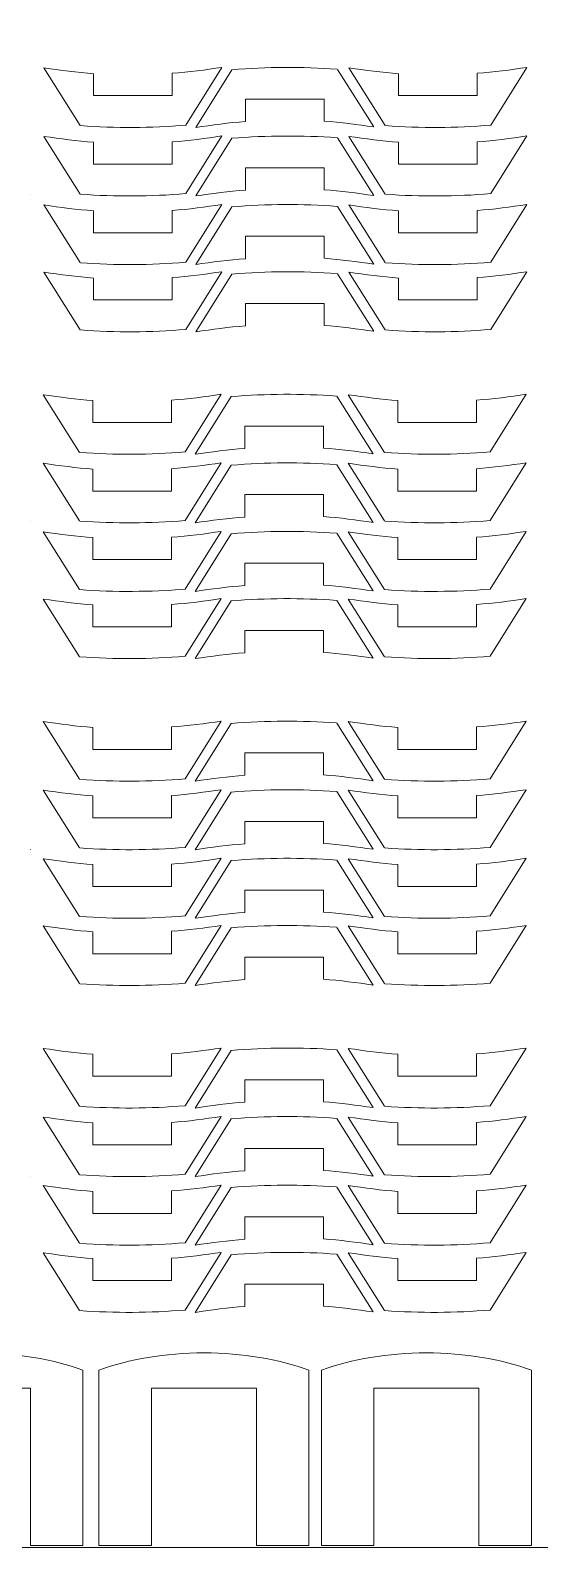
# Model space of a CAD drawing. Header units: centimetres. Extents: x -226 to -75, y 0 to 222.
# Drawn here: x -216.22 to -211.37, y 0.32 to 14.77 of the extents above; entities that cross this region are included whole.
import ezdxf

# ---------------------------------------------------------------- set-up
doc = ezdxf.new("R2010")
doc.units = ezdxf.units.CM
doc.header["$MEASUREMENT"] = 0
doc.layers.add('layer 1', color=7, linetype='Continuous')

msp = doc.modelspace()

# ---------------------------------------------------------------- linework, layer by layer
at = {"layer": 'layer 1', "color": 250, "lineweight": 20}
msp.add_lwpolyline([(-225.83724, 0.31703), (-195.83724, 0.31703), (-195.83724, 30.31703), (-225.83724, 30.31703), (-225.83724, 0.31703)], close=True, dxfattribs=at)
at = {"layer": 'layer 1', "color": 1, "lineweight": 9}
for points, knots in [([(-215.62171, 14.35476), (-215.7787, 14.36513), (-215.93872, 14.38792), (-216.09426, 14.41018), (-216.09426, 14.41018), (-216.09426, 14.41018), (-215.74938, 13.86104), (-215.74938, 13.86104)], [0, 0, 0, 0, 0.33333333, 0.33333333, 0.33333333, 0.33333333, 1, 1, 1, 1]), ([(-214.87175, 14.35875), (-214.71476, 14.36912), (-214.55474, 14.39191), (-214.3992, 14.41417), (-214.3992, 14.41417), (-214.3992, 14.41417), (-214.74408, 13.86504), (-214.74408, 13.86504)], [0, 0, 0, 0, 0.33333333, 0.33333333, 0.33333333, 0.33333333, 1, 1, 1, 1]), ([(-214.1757, 13.89835), (-214.33265, 13.88798), (-214.49271, 13.86519), (-214.64825, 13.84293), (-214.64825, 13.84293), (-214.64825, 13.84293), (-214.30337, 14.39206), (-214.30337, 14.39206)], [0, 0, 0, 0, 0.33333333, 0.33333333, 0.33333333, 0.33333333, 1, 1, 1, 1]), ([(-213.42571, 13.90235), (-213.26876, 13.89197), (-213.1087, 13.86919), (-212.95316, 13.84693), (-212.95316, 13.84693), (-212.95316, 13.84693), (-213.29804, 14.39606), (-213.29804, 14.39606)], [0, 0, 0, 0, 0.33333333, 0.33333333, 0.33333333, 0.33333333, 1, 1, 1, 1]), ([(-212.71684, 14.35476), (-212.87383, 14.36513), (-213.03385, 14.38792), (-213.18939, 14.41018), (-213.18939, 14.41018), (-213.18939, 14.41018), (-212.84451, 13.86104), (-212.84451, 13.86104)], [0, 0, 0, 0, 0.33333333, 0.33333333, 0.33333333, 0.33333333, 1, 1, 1, 1]), ([(-211.96688, 14.35875), (-211.80989, 14.36912), (-211.64987, 14.39191), (-211.49433, 14.41417), (-211.49433, 14.41417), (-211.49433, 14.41417), (-211.83921, 13.86504), (-211.83921, 13.86504)], [0, 0, 0, 0, 0.33333333, 0.33333333, 0.33333333, 0.33333333, 1, 1, 1, 1]), ([(-215.62171, 13.70177), (-215.7787, 13.71218), (-215.93872, 13.73497), (-216.09426, 13.75723), (-216.09426, 13.75723), (-216.09426, 13.75723), (-215.74938, 13.20809), (-215.74938, 13.20809)], [0, 0, 0, 0, 0.33333333, 0.33333333, 0.33333333, 0.33333333, 1, 1, 1, 1]), ([(-214.87175, 13.70577), (-214.71476, 13.71618), (-214.55474, 13.73896), (-214.3992, 13.76122), (-214.3992, 13.76122), (-214.3992, 13.76122), (-214.74408, 13.21209), (-214.74408, 13.21209)], [0, 0, 0, 0, 0.33333333, 0.33333333, 0.33333333, 0.33333333, 1, 1, 1, 1]), ([(-214.1757, 13.24537), (-214.33265, 13.23503), (-214.49271, 13.21224), (-214.64825, 13.18998), (-214.64825, 13.18998), (-214.64825, 13.18998), (-214.30337, 13.73911), (-214.30337, 13.73911)], [0, 0, 0, 0, 0.33333333, 0.33333333, 0.33333333, 0.33333333, 1, 1, 1, 1]), ([(-213.42571, 13.24936), (-213.26876, 13.23903), (-213.1087, 13.21624), (-212.95316, 13.19398), (-212.95316, 13.19398), (-212.95316, 13.19398), (-213.29804, 13.74311), (-213.29804, 13.74311)], [0, 0, 0, 0, 0.33333333, 0.33333333, 0.33333333, 0.33333333, 1, 1, 1, 1]), ([(-212.71684, 13.70177), (-212.87383, 13.71218), (-213.03385, 13.73497), (-213.18939, 13.75723), (-213.18939, 13.75723), (-213.18939, 13.75723), (-212.84451, 13.20809), (-212.84451, 13.20809)], [0, 0, 0, 0, 0.33333333, 0.33333333, 0.33333333, 0.33333333, 1, 1, 1, 1]), ([(-211.96688, 13.70577), (-211.80989, 13.71618), (-211.64987, 13.73896), (-211.49433, 13.76122), (-211.49433, 13.76122), (-211.49433, 13.76122), (-211.83921, 13.21209), (-211.83921, 13.21209)], [0, 0, 0, 0, 0.33333333, 0.33333333, 0.33333333, 0.33333333, 1, 1, 1, 1]), ([(-216.2212, 13.20668), (-216.2212, 13.20668), (-216.2212, 13.20738), (-216.2212, 13.20738), (-216.2212, 13.20738), (-216.2212, 13.20738), (-216.2212, 13.20806), (-216.2212, 13.20806), (-216.2212, 13.20806), (-216.2212, 13.20806), (-216.2212, 13.20668), (-216.2212, 13.20668)], [0, 0, 0, 0, 0.25, 0.25, 0.25, 0.25, 0.5, 0.5, 0.5, 0.5, 1, 1, 1, 1]), ([(-215.62171, 13.04883), (-215.7787, 13.0592), (-215.93872, 13.08199), (-216.09426, 13.10425), (-216.09426, 13.10425), (-216.09426, 13.10425), (-215.74938, 12.55511), (-215.74938, 12.55511)], [0, 0, 0, 0, 0.33333333, 0.33333333, 0.33333333, 0.33333333, 1, 1, 1, 1]), ([(-214.87175, 13.05282), (-214.71476, 13.06319), (-214.55474, 13.08598), (-214.3992, 13.10824), (-214.3992, 13.10824), (-214.3992, 13.10824), (-214.74408, 12.55911), (-214.74408, 12.55911)], [0, 0, 0, 0, 0.33333333, 0.33333333, 0.33333333, 0.33333333, 1, 1, 1, 1]), ([(-214.1757, 12.59242), (-214.33265, 12.58205), (-214.49271, 12.55926), (-214.64825, 12.537), (-214.64825, 12.537), (-214.64825, 12.537), (-214.30337, 13.08613), (-214.30337, 13.08613)], [0, 0, 0, 0, 0.33333333, 0.33333333, 0.33333333, 0.33333333, 1, 1, 1, 1]), ([(-213.42571, 12.59641), (-213.26876, 12.58604), (-213.1087, 12.56325), (-212.95316, 12.54099), (-212.95316, 12.54099), (-212.95316, 12.54099), (-213.29804, 13.09013), (-213.29804, 13.09013)], [0, 0, 0, 0, 0.33333333, 0.33333333, 0.33333333, 0.33333333, 1, 1, 1, 1]), ([(-212.71684, 13.04883), (-212.87383, 13.0592), (-213.03385, 13.08199), (-213.18939, 13.10425), (-213.18939, 13.10425), (-213.18939, 13.10425), (-212.84451, 12.55511), (-212.84451, 12.55511)], [0, 0, 0, 0, 0.33333333, 0.33333333, 0.33333333, 0.33333333, 1, 1, 1, 1]), ([(-211.96688, 13.05282), (-211.80989, 13.06319), (-211.64987, 13.08598), (-211.49433, 13.10824), (-211.49433, 13.10824), (-211.49433, 13.10824), (-211.83921, 12.55911), (-211.83921, 12.55911)], [0, 0, 0, 0, 0.33333333, 0.33333333, 0.33333333, 0.33333333, 1, 1, 1, 1]), ([(-215.62171, 12.40876), (-215.7787, 12.41913), (-215.93872, 12.44192), (-216.09426, 12.46418), (-216.09426, 12.46418), (-216.09426, 12.46418), (-215.74938, 11.91505), (-215.74938, 11.91505)], [0, 0, 0, 0, 0.33333333, 0.33333333, 0.33333333, 0.33333333, 1, 1, 1, 1]), ([(-214.87175, 12.41276), (-214.71476, 12.42313), (-214.55474, 12.44592), (-214.3992, 12.46818), (-214.3992, 12.46818), (-214.3992, 12.46818), (-214.74408, 11.91904), (-214.74408, 11.91904)], [0, 0, 0, 0, 0.33333333, 0.33333333, 0.33333333, 0.33333333, 1, 1, 1, 1]), ([(-214.1757, 11.95235), (-214.33265, 11.94198), (-214.49271, 11.91919), (-214.64825, 11.89693), (-214.64825, 11.89693), (-214.64825, 11.89693), (-214.30337, 12.44607), (-214.30337, 12.44607)], [0, 0, 0, 0, 0.33333333, 0.33333333, 0.33333333, 0.33333333, 1, 1, 1, 1]), ([(-213.42571, 11.95635), (-213.26876, 11.94598), (-213.1087, 11.92319), (-212.95316, 11.90093), (-212.95316, 11.90093), (-212.95316, 11.90093), (-213.29804, 12.45006), (-213.29804, 12.45006)], [0, 0, 0, 0, 0.33333333, 0.33333333, 0.33333333, 0.33333333, 1, 1, 1, 1]), ([(-212.71684, 12.40876), (-212.87383, 12.41913), (-213.03385, 12.44192), (-213.18939, 12.46418), (-213.18939, 12.46418), (-213.18939, 12.46418), (-212.84451, 11.91505), (-212.84451, 11.91505)], [0, 0, 0, 0, 0.33333333, 0.33333333, 0.33333333, 0.33333333, 1, 1, 1, 1]), ([(-211.96688, 12.41276), (-211.80989, 12.42313), (-211.64987, 12.44592), (-211.49433, 12.46818), (-211.49433, 12.46818), (-211.49433, 12.46818), (-211.83921, 11.91904), (-211.83921, 11.91904)], [0, 0, 0, 0, 0.33333333, 0.33333333, 0.33333333, 0.33333333, 1, 1, 1, 1]), ([(-215.62805, 11.2418), (-215.78504, 11.25217), (-215.94506, 11.27496), (-216.1006, 11.29722), (-216.1006, 11.29722), (-216.1006, 11.29722), (-215.75572, 10.74809), (-215.75572, 10.74809)], [0, 0, 0, 0, 0.33333333, 0.33333333, 0.33333333, 0.33333333, 1, 1, 1, 1]), ([(-214.87809, 11.2458), (-214.7211, 11.25617), (-214.56108, 11.27896), (-214.40554, 11.30122), (-214.40554, 11.30122), (-214.40554, 11.30122), (-214.75042, 10.75209), (-214.75042, 10.75209)], [0, 0, 0, 0, 0.33333333, 0.33333333, 0.33333333, 0.33333333, 1, 1, 1, 1]), ([(-214.18204, 10.7854), (-214.33899, 10.77502), (-214.49905, 10.75224), (-214.65459, 10.72997), (-214.65459, 10.72997), (-214.65459, 10.72997), (-214.30971, 11.27911), (-214.30971, 11.27911)], [0, 0, 0, 0, 0.33333333, 0.33333333, 0.33333333, 0.33333333, 1, 1, 1, 1]), ([(-213.43205, 10.78939), (-213.2751, 10.77902), (-213.11504, 10.75623), (-212.9595, 10.73397), (-212.9595, 10.73397), (-212.9595, 10.73397), (-213.30438, 11.28311), (-213.30438, 11.28311)], [0, 0, 0, 0, 0.33333333, 0.33333333, 0.33333333, 0.33333333, 1, 1, 1, 1]), ([(-212.72318, 11.2418), (-212.88017, 11.25217), (-213.04019, 11.27496), (-213.19573, 11.29722), (-213.19573, 11.29722), (-213.19573, 11.29722), (-212.85085, 10.74809), (-212.85085, 10.74809)], [0, 0, 0, 0, 0.33333333, 0.33333333, 0.33333333, 0.33333333, 1, 1, 1, 1]), ([(-211.97322, 11.2458), (-211.81623, 11.25617), (-211.65621, 11.27896), (-211.50067, 11.30122), (-211.50067, 11.30122), (-211.50067, 11.30122), (-211.84555, 10.75209), (-211.84555, 10.75209)], [0, 0, 0, 0, 0.33333333, 0.33333333, 0.33333333, 0.33333333, 1, 1, 1, 1]), ([(-215.62805, 10.58882), (-215.78504, 10.59922), (-215.94506, 10.62201), (-216.1006, 10.64427), (-216.1006, 10.64427), (-216.1006, 10.64427), (-215.75572, 10.09514), (-215.75572, 10.09514)], [0, 0, 0, 0, 0.33333333, 0.33333333, 0.33333333, 0.33333333, 1, 1, 1, 1]), ([(-214.87809, 10.59281), (-214.7211, 10.60322), (-214.56108, 10.62601), (-214.40554, 10.64827), (-214.40554, 10.64827), (-214.40554, 10.64827), (-214.75042, 10.09914), (-214.75042, 10.09914)], [0, 0, 0, 0, 0.33333333, 0.33333333, 0.33333333, 0.33333333, 1, 1, 1, 1]), ([(-214.18204, 10.13241), (-214.33899, 10.12208), (-214.49905, 10.09929), (-214.65459, 10.07703), (-214.65459, 10.07703), (-214.65459, 10.07703), (-214.30971, 10.62616), (-214.30971, 10.62616)], [0, 0, 0, 0, 0.33333333, 0.33333333, 0.33333333, 0.33333333, 1, 1, 1, 1]), ([(-213.43205, 10.13641), (-213.2751, 10.12607), (-213.11504, 10.10328), (-212.9595, 10.08102), (-212.9595, 10.08102), (-212.9595, 10.08102), (-213.30438, 10.63016), (-213.30438, 10.63016)], [0, 0, 0, 0, 0.33333333, 0.33333333, 0.33333333, 0.33333333, 1, 1, 1, 1]), ([(-212.72318, 10.58882), (-212.88017, 10.59922), (-213.04019, 10.62201), (-213.19573, 10.64427), (-213.19573, 10.64427), (-213.19573, 10.64427), (-212.85085, 10.09514), (-212.85085, 10.09514)], [0, 0, 0, 0, 0.33333333, 0.33333333, 0.33333333, 0.33333333, 1, 1, 1, 1]), ([(-211.97322, 10.59281), (-211.81623, 10.60322), (-211.65621, 10.62601), (-211.50067, 10.64827), (-211.50067, 10.64827), (-211.50067, 10.64827), (-211.84555, 10.09914), (-211.84555, 10.09914)], [0, 0, 0, 0, 0.33333333, 0.33333333, 0.33333333, 0.33333333, 1, 1, 1, 1]), ([(-216.2212, 10.08673), (-216.2212, 10.08673), (-216.2212, 10.08744), (-216.2212, 10.08744), (-216.2212, 10.08744), (-216.2212, 10.08744), (-216.2212, 10.08811), (-216.2212, 10.08811), (-216.2212, 10.08811), (-216.2212, 10.08811), (-216.2212, 10.08673), (-216.2212, 10.08673)], [0, 0, 0, 0, 0.25, 0.25, 0.25, 0.25, 0.5, 0.5, 0.5, 0.5, 1, 1, 1, 1]), ([(-215.62805, 9.93587), (-215.78504, 9.94624), (-215.94506, 9.96903), (-216.1006, 9.99129), (-216.1006, 9.99129), (-216.1006, 9.99129), (-215.75572, 9.44216), (-215.75572, 9.44216)], [0, 0, 0, 0, 0.33333333, 0.33333333, 0.33333333, 0.33333333, 1, 1, 1, 1]), ([(-214.87809, 9.93987), (-214.7211, 9.95024), (-214.56108, 9.97303), (-214.40554, 9.99529), (-214.40554, 9.99529), (-214.40554, 9.99529), (-214.75042, 9.44615), (-214.75042, 9.44615)], [0, 0, 0, 0, 0.33333333, 0.33333333, 0.33333333, 0.33333333, 1, 1, 1, 1]), ([(-214.18204, 9.47946), (-214.33899, 9.46909), (-214.49905, 9.4463), (-214.65459, 9.42404), (-214.65459, 9.42404), (-214.65459, 9.42404), (-214.30971, 9.97317), (-214.30971, 9.97317)], [0, 0, 0, 0, 0.33333333, 0.33333333, 0.33333333, 0.33333333, 1, 1, 1, 1]), ([(-213.43205, 9.48346), (-213.2751, 9.47309), (-213.11504, 9.4503), (-212.9595, 9.42804), (-212.9595, 9.42804), (-212.9595, 9.42804), (-213.30438, 9.97717), (-213.30438, 9.97717)], [0, 0, 0, 0, 0.33333333, 0.33333333, 0.33333333, 0.33333333, 1, 1, 1, 1]), ([(-212.72318, 9.93587), (-212.88017, 9.94624), (-213.04019, 9.96903), (-213.19573, 9.99129), (-213.19573, 9.99129), (-213.19573, 9.99129), (-212.85085, 9.44216), (-212.85085, 9.44216)], [0, 0, 0, 0, 0.33333333, 0.33333333, 0.33333333, 0.33333333, 1, 1, 1, 1]), ([(-211.97322, 9.93987), (-211.81623, 9.95024), (-211.65621, 9.97303), (-211.50067, 9.99529), (-211.50067, 9.99529), (-211.50067, 9.99529), (-211.84555, 9.44615), (-211.84555, 9.44615)], [0, 0, 0, 0, 0.33333333, 0.33333333, 0.33333333, 0.33333333, 1, 1, 1, 1]), ([(-215.62805, 9.29581), (-215.78504, 9.30618), (-215.94506, 9.32897), (-216.1006, 9.35123), (-216.1006, 9.35123), (-216.1006, 9.35123), (-215.75572, 8.80209), (-215.75572, 8.80209)], [0, 0, 0, 0, 0.33333333, 0.33333333, 0.33333333, 0.33333333, 1, 1, 1, 1]), ([(-214.87809, 9.2998), (-214.7211, 9.31017), (-214.56108, 9.33296), (-214.40554, 9.35522), (-214.40554, 9.35522), (-214.40554, 9.35522), (-214.75042, 8.80609), (-214.75042, 8.80609)], [0, 0, 0, 0, 0.33333333, 0.33333333, 0.33333333, 0.33333333, 1, 1, 1, 1]), ([(-214.18204, 8.8394), (-214.33899, 8.82903), (-214.49905, 8.80624), (-214.65459, 8.78398), (-214.65459, 8.78398), (-214.65459, 8.78398), (-214.30971, 9.33311), (-214.30971, 9.33311)], [0, 0, 0, 0, 0.33333333, 0.33333333, 0.33333333, 0.33333333, 1, 1, 1, 1]), ([(-213.43205, 8.8434), (-213.2751, 8.83303), (-213.11504, 8.81024), (-212.9595, 8.78798), (-212.9595, 8.78798), (-212.9595, 8.78798), (-213.30438, 9.33711), (-213.30438, 9.33711)], [0, 0, 0, 0, 0.33333333, 0.33333333, 0.33333333, 0.33333333, 1, 1, 1, 1]), ([(-212.72318, 9.29581), (-212.88017, 9.30618), (-213.04019, 9.32897), (-213.19573, 9.35123), (-213.19573, 9.35123), (-213.19573, 9.35123), (-212.85085, 8.80209), (-212.85085, 8.80209)], [0, 0, 0, 0, 0.33333333, 0.33333333, 0.33333333, 0.33333333, 1, 1, 1, 1]), ([(-211.97322, 9.2998), (-211.81623, 9.31017), (-211.65621, 9.33296), (-211.50067, 9.35522), (-211.50067, 9.35522), (-211.50067, 9.35522), (-211.84555, 8.80609), (-211.84555, 8.80609)], [0, 0, 0, 0, 0.33333333, 0.33333333, 0.33333333, 0.33333333, 1, 1, 1, 1]), ([(-215.62805, 8.12881), (-215.78504, 8.13922), (-215.94506, 8.16201), (-216.1006, 8.18427), (-216.1006, 8.18427), (-216.1006, 8.18427), (-215.75572, 7.63514), (-215.75572, 7.63514)], [0, 0, 0, 0, 0.33333333, 0.33333333, 0.33333333, 0.33333333, 1, 1, 1, 1]), ([(-214.87809, 8.13281), (-214.7211, 8.14322), (-214.56108, 8.16601), (-214.40554, 8.18827), (-214.40554, 8.18827), (-214.40554, 8.18827), (-214.75042, 7.63913), (-214.75042, 7.63913)], [0, 0, 0, 0, 0.33333333, 0.33333333, 0.33333333, 0.33333333, 1, 1, 1, 1]), ([(-214.18204, 7.67241), (-214.33899, 7.66207), (-214.49905, 7.63928), (-214.65459, 7.61702), (-214.65459, 7.61702), (-214.65459, 7.61702), (-214.30971, 8.16616), (-214.30971, 8.16616)], [0, 0, 0, 0, 0.33333333, 0.33333333, 0.33333333, 0.33333333, 1, 1, 1, 1]), ([(-213.43205, 7.6764), (-213.2751, 7.66607), (-213.11504, 7.64328), (-212.9595, 7.62102), (-212.9595, 7.62102), (-212.9595, 7.62102), (-213.30438, 8.17015), (-213.30438, 8.17015)], [0, 0, 0, 0, 0.33333333, 0.33333333, 0.33333333, 0.33333333, 1, 1, 1, 1]), ([(-212.72318, 8.12881), (-212.88017, 8.13922), (-213.04019, 8.16201), (-213.19573, 8.18427), (-213.19573, 8.18427), (-213.19573, 8.18427), (-212.85085, 7.63514), (-212.85085, 7.63514)], [0, 0, 0, 0, 0.33333333, 0.33333333, 0.33333333, 0.33333333, 1, 1, 1, 1]), ([(-211.97322, 8.13281), (-211.81623, 8.14322), (-211.65621, 8.16601), (-211.50067, 8.18827), (-211.50067, 8.18827), (-211.50067, 8.18827), (-211.84555, 7.63913), (-211.84555, 7.63913)], [0, 0, 0, 0, 0.33333333, 0.33333333, 0.33333333, 0.33333333, 1, 1, 1, 1]), ([(-215.62805, 7.47583), (-215.78504, 7.48624), (-215.94506, 7.50903), (-216.1006, 7.53129), (-216.1006, 7.53129), (-216.1006, 7.53129), (-215.75572, 6.98215), (-215.75572, 6.98215)], [0, 0, 0, 0, 0.33333333, 0.33333333, 0.33333333, 0.33333333, 1, 1, 1, 1]), ([(-214.87809, 7.47983), (-214.7211, 7.49023), (-214.56108, 7.51302), (-214.40554, 7.53528), (-214.40554, 7.53528), (-214.40554, 7.53528), (-214.75042, 6.98615), (-214.75042, 6.98615)], [0, 0, 0, 0, 0.33333333, 0.33333333, 0.33333333, 0.33333333, 1, 1, 1, 1]), ([(-213.43205, 7.02342), (-213.2751, 7.01308), (-213.11504, 6.99029), (-212.9595, 6.96803), (-212.9595, 6.96803), (-212.9595, 6.96803), (-213.30438, 7.51717), (-213.30438, 7.51717)], [0, 0, 0, 0, 0.33333333, 0.33333333, 0.33333333, 0.33333333, 1, 1, 1, 1]), ([(-212.72318, 7.47583), (-212.88017, 7.48624), (-213.04019, 7.50903), (-213.19573, 7.53129), (-213.19573, 7.53129), (-213.19573, 7.53129), (-212.85085, 6.98215), (-212.85085, 6.98215)], [0, 0, 0, 0, 0.33333333, 0.33333333, 0.33333333, 0.33333333, 1, 1, 1, 1]), ([(-211.97322, 7.47983), (-211.81623, 7.49023), (-211.65621, 7.51302), (-211.50067, 7.53528), (-211.50067, 7.53528), (-211.50067, 7.53528), (-211.84555, 6.98615), (-211.84555, 6.98615)], [0, 0, 0, 0, 0.33333333, 0.33333333, 0.33333333, 0.33333333, 1, 1, 1, 1]), ([(-214.18204, 7.01942), (-214.33899, 7.00909), (-214.49905, 6.9863), (-214.65459, 6.96404), (-214.65459, 6.96404), (-214.65459, 6.96404), (-214.30971, 7.51317), (-214.30971, 7.51317)], [0, 0, 0, 0, 0.33333333, 0.33333333, 0.33333333, 0.33333333, 1, 1, 1, 1]), ([(-216.2212, 6.96678), (-216.2212, 6.96678), (-216.2212, 6.96749), (-216.2212, 6.96749), (-216.2212, 6.96749), (-216.2212, 6.96749), (-216.2212, 6.96816), (-216.2212, 6.96816), (-216.2212, 6.96816), (-216.2212, 6.96816), (-216.2212, 6.96678), (-216.2212, 6.96678)], [0, 0, 0, 0, 0.25, 0.25, 0.25, 0.25, 0.5, 0.5, 0.5, 0.5, 1, 1, 1, 1]), ([(-215.62805, 6.82292), (-215.78504, 6.83325), (-215.94506, 6.85604), (-216.1006, 6.8783), (-216.1006, 6.8783), (-216.1006, 6.8783), (-215.75572, 6.32917), (-215.75572, 6.32917)], [0, 0, 0, 0, 0.33333333, 0.33333333, 0.33333333, 0.33333333, 1, 1, 1, 1]), ([(-214.87809, 6.82691), (-214.7211, 6.83725), (-214.56108, 6.86004), (-214.40554, 6.8823), (-214.40554, 6.8823), (-214.40554, 6.8823), (-214.75042, 6.33316), (-214.75042, 6.33316)], [0, 0, 0, 0, 0.33333333, 0.33333333, 0.33333333, 0.33333333, 1, 1, 1, 1]), ([(-214.18204, 6.36651), (-214.33899, 6.3561), (-214.49905, 6.33331), (-214.65459, 6.31105), (-214.65459, 6.31105), (-214.65459, 6.31105), (-214.30971, 6.86019), (-214.30971, 6.86019)], [0, 0, 0, 0, 0.33333333, 0.33333333, 0.33333333, 0.33333333, 1, 1, 1, 1]), ([(-213.43205, 6.37051), (-213.2751, 6.3601), (-213.11504, 6.33731), (-212.9595, 6.31505), (-212.9595, 6.31505), (-212.9595, 6.31505), (-213.30438, 6.86418), (-213.30438, 6.86418)], [0, 0, 0, 0, 0.33333333, 0.33333333, 0.33333333, 0.33333333, 1, 1, 1, 1]), ([(-212.72318, 6.82292), (-212.88017, 6.83325), (-213.04019, 6.85604), (-213.19573, 6.8783), (-213.19573, 6.8783), (-213.19573, 6.8783), (-212.85085, 6.32917), (-212.85085, 6.32917)], [0, 0, 0, 0, 0.33333333, 0.33333333, 0.33333333, 0.33333333, 1, 1, 1, 1]), ([(-211.97322, 6.82691), (-211.81623, 6.83725), (-211.65621, 6.86004), (-211.50067, 6.8823), (-211.50067, 6.8823), (-211.50067, 6.8823), (-211.84555, 6.33316), (-211.84555, 6.33316)], [0, 0, 0, 0, 0.33333333, 0.33333333, 0.33333333, 0.33333333, 1, 1, 1, 1]), ([(-215.62805, 6.18282), (-215.78504, 6.19322), (-215.94506, 6.21601), (-216.1006, 6.23827), (-216.1006, 6.23827), (-216.1006, 6.23827), (-215.75572, 5.68914), (-215.75572, 5.68914)], [0, 0, 0, 0, 0.33333333, 0.33333333, 0.33333333, 0.33333333, 1, 1, 1, 1]), ([(-214.87809, 6.18681), (-214.7211, 6.19722), (-214.56108, 6.22001), (-214.40554, 6.24227), (-214.40554, 6.24227), (-214.40554, 6.24227), (-214.75042, 5.69314), (-214.75042, 5.69314)], [0, 0, 0, 0, 0.33333333, 0.33333333, 0.33333333, 0.33333333, 1, 1, 1, 1]), ([(-214.18204, 5.72641), (-214.33899, 5.71607), (-214.49905, 5.69329), (-214.65459, 5.67103), (-214.65459, 5.67103), (-214.65459, 5.67103), (-214.30971, 6.22016), (-214.30971, 6.22016)], [0, 0, 0, 0, 0.33333333, 0.33333333, 0.33333333, 0.33333333, 1, 1, 1, 1]), ([(-213.43205, 5.73041), (-213.2751, 5.72007), (-213.11504, 5.69728), (-212.9595, 5.67502), (-212.9595, 5.67502), (-212.9595, 5.67502), (-213.30438, 6.22416), (-213.30438, 6.22416)], [0, 0, 0, 0, 0.33333333, 0.33333333, 0.33333333, 0.33333333, 1, 1, 1, 1]), ([(-212.72318, 6.18282), (-212.88017, 6.19322), (-213.04019, 6.21601), (-213.19573, 6.23827), (-213.19573, 6.23827), (-213.19573, 6.23827), (-212.85085, 5.68914), (-212.85085, 5.68914)], [0, 0, 0, 0, 0.33333333, 0.33333333, 0.33333333, 0.33333333, 1, 1, 1, 1]), ([(-211.97322, 6.18681), (-211.81623, 6.19722), (-211.65621, 6.22001), (-211.50067, 6.24227), (-211.50067, 6.24227), (-211.50067, 6.24227), (-211.84555, 5.69314), (-211.84555, 5.69314)], [0, 0, 0, 0, 0.33333333, 0.33333333, 0.33333333, 0.33333333, 1, 1, 1, 1]), ([(-215.62805, 5.0159), (-215.78504, 5.02627), (-215.94506, 5.04906), (-216.1006, 5.07132), (-216.1006, 5.07132), (-216.1006, 5.07132), (-215.75572, 4.52218), (-215.75572, 4.52218)], [0, 0, 0, 0, 0.33333333, 0.33333333, 0.33333333, 0.33333333, 1, 1, 1, 1]), ([(-214.87809, 5.01989), (-214.7211, 5.03026), (-214.56108, 5.05305), (-214.40554, 5.07531), (-214.40554, 5.07531), (-214.40554, 5.07531), (-214.75042, 4.52618), (-214.75042, 4.52618)], [0, 0, 0, 0, 0.33333333, 0.33333333, 0.33333333, 0.33333333, 1, 1, 1, 1]), ([(-212.72318, 5.0159), (-212.88017, 5.02627), (-213.04019, 5.04906), (-213.19573, 5.07132), (-213.19573, 5.07132), (-213.19573, 5.07132), (-212.85085, 4.52218), (-212.85085, 4.52218)], [0, 0, 0, 0, 0.33333333, 0.33333333, 0.33333333, 0.33333333, 1, 1, 1, 1]), ([(-211.97322, 5.01989), (-211.81623, 5.03026), (-211.65621, 5.05305), (-211.50067, 5.07531), (-211.50067, 5.07531), (-211.50067, 5.07531), (-211.84555, 4.52618), (-211.84555, 4.52618)], [0, 0, 0, 0, 0.33333333, 0.33333333, 0.33333333, 0.33333333, 1, 1, 1, 1]), ([(-214.18204, 4.55949), (-214.33899, 4.54912), (-214.49905, 4.52633), (-214.65459, 4.50407), (-214.65459, 4.50407), (-214.65459, 4.50407), (-214.30971, 5.0532), (-214.30971, 5.0532)], [0, 0, 0, 0, 0.33333333, 0.33333333, 0.33333333, 0.33333333, 1, 1, 1, 1]), ([(-213.43205, 4.56349), (-213.2751, 4.55311), (-213.11504, 4.53033), (-212.9595, 4.50806), (-212.9595, 4.50806), (-212.9595, 4.50806), (-213.30438, 5.0572), (-213.30438, 5.0572)], [0, 0, 0, 0, 0.33333333, 0.33333333, 0.33333333, 0.33333333, 1, 1, 1, 1]), ([(-215.62805, 4.36291), (-215.78504, 4.37332), (-215.94506, 4.39611), (-216.1006, 4.41837), (-216.1006, 4.41837), (-216.1006, 4.41837), (-215.75572, 3.86923), (-215.75572, 3.86923)], [0, 0, 0, 0, 0.33333333, 0.33333333, 0.33333333, 0.33333333, 1, 1, 1, 1]), ([(-214.87809, 4.36691), (-214.7211, 4.37731), (-214.56108, 4.4001), (-214.40554, 4.42236), (-214.40554, 4.42236), (-214.40554, 4.42236), (-214.75042, 3.87323), (-214.75042, 3.87323)], [0, 0, 0, 0, 0.33333333, 0.33333333, 0.33333333, 0.33333333, 1, 1, 1, 1]), ([(-214.18204, 3.9065), (-214.33899, 3.89617), (-214.49905, 3.87338), (-214.65459, 3.85112), (-214.65459, 3.85112), (-214.65459, 3.85112), (-214.30971, 4.40025), (-214.30971, 4.40025)], [0, 0, 0, 0, 0.33333333, 0.33333333, 0.33333333, 0.33333333, 1, 1, 1, 1]), ([(-213.43205, 3.9105), (-213.2751, 3.90017), (-213.11504, 3.87738), (-212.9595, 3.85512), (-212.9595, 3.85512), (-212.9595, 3.85512), (-213.30438, 4.40425), (-213.30438, 4.40425)], [0, 0, 0, 0, 0.33333333, 0.33333333, 0.33333333, 0.33333333, 1, 1, 1, 1]), ([(-212.72318, 4.36291), (-212.88017, 4.37332), (-213.04019, 4.39611), (-213.19573, 4.41837), (-213.19573, 4.41837), (-213.19573, 4.41837), (-212.85085, 3.86923), (-212.85085, 3.86923)], [0, 0, 0, 0, 0.33333333, 0.33333333, 0.33333333, 0.33333333, 1, 1, 1, 1]), ([(-211.97322, 4.36691), (-211.81623, 4.37731), (-211.65621, 4.4001), (-211.50067, 4.42236), (-211.50067, 4.42236), (-211.50067, 4.42236), (-211.84555, 3.87323), (-211.84555, 3.87323)], [0, 0, 0, 0, 0.33333333, 0.33333333, 0.33333333, 0.33333333, 1, 1, 1, 1]), ([(-216.2212, 3.84708), (-216.2212, 3.84708), (-216.2212, 3.84778), (-216.2212, 3.84778), (-216.2212, 3.84778), (-216.2212, 3.84778), (-216.2212, 3.84845), (-216.2212, 3.84845), (-216.2212, 3.84845), (-216.2212, 3.84845), (-216.2212, 3.84708), (-216.2212, 3.84708)], [0, 0, 0, 0, 0.25, 0.25, 0.25, 0.25, 0.5, 0.5, 0.5, 0.5, 1, 1, 1, 1]), ([(-215.62805, 3.70996), (-215.78504, 3.72033), (-215.94506, 3.74312), (-216.1006, 3.76538), (-216.1006, 3.76538), (-216.1006, 3.76538), (-215.75572, 3.21625), (-215.75572, 3.21625)], [0, 0, 0, 0, 0.33333333, 0.33333333, 0.33333333, 0.33333333, 1, 1, 1, 1]), ([(-214.87809, 3.71396), (-214.7211, 3.72433), (-214.56108, 3.74712), (-214.40554, 3.76938), (-214.40554, 3.76938), (-214.40554, 3.76938), (-214.75042, 3.22025), (-214.75042, 3.22025)], [0, 0, 0, 0, 0.33333333, 0.33333333, 0.33333333, 0.33333333, 1, 1, 1, 1]), ([(-212.72318, 3.70996), (-212.88017, 3.72033), (-213.04019, 3.74312), (-213.19573, 3.76538), (-213.19573, 3.76538), (-213.19573, 3.76538), (-212.85085, 3.21625), (-212.85085, 3.21625)], [0, 0, 0, 0, 0.33333333, 0.33333333, 0.33333333, 0.33333333, 1, 1, 1, 1]), ([(-211.97322, 3.71396), (-211.81623, 3.72433), (-211.65621, 3.74712), (-211.50067, 3.76938), (-211.50067, 3.76938), (-211.50067, 3.76938), (-211.84555, 3.22025), (-211.84555, 3.22025)], [0, 0, 0, 0, 0.33333333, 0.33333333, 0.33333333, 0.33333333, 1, 1, 1, 1]), ([(-214.18204, 3.25356), (-214.33899, 3.24318), (-214.49905, 3.22039), (-214.65459, 3.19813), (-214.65459, 3.19813), (-214.65459, 3.19813), (-214.30971, 3.74727), (-214.30971, 3.74727)], [0, 0, 0, 0, 0.33333333, 0.33333333, 0.33333333, 0.33333333, 1, 1, 1, 1]), ([(-213.43205, 3.25755), (-213.2751, 3.24718), (-213.11504, 3.22439), (-212.9595, 3.20213), (-212.9595, 3.20213), (-212.9595, 3.20213), (-213.30438, 3.75126), (-213.30438, 3.75126)], [0, 0, 0, 0, 0.33333333, 0.33333333, 0.33333333, 0.33333333, 1, 1, 1, 1]), ([(-215.62805, 3.0699), (-215.78504, 3.08027), (-215.94506, 3.10306), (-216.1006, 3.12532), (-216.1006, 3.12532), (-216.1006, 3.12532), (-215.75572, 2.57619), (-215.75572, 2.57619)], [0, 0, 0, 0, 0.33333333, 0.33333333, 0.33333333, 0.33333333, 1, 1, 1, 1]), ([(-214.87809, 3.07389), (-214.7211, 3.08426), (-214.56108, 3.10705), (-214.40554, 3.12931), (-214.40554, 3.12931), (-214.40554, 3.12931), (-214.75042, 2.58018), (-214.75042, 2.58018)], [0, 0, 0, 0, 0.33333333, 0.33333333, 0.33333333, 0.33333333, 1, 1, 1, 1]), ([(-214.18204, 2.61349), (-214.33899, 2.60312), (-214.49905, 2.58033), (-214.65459, 2.55807), (-214.65459, 2.55807), (-214.65459, 2.55807), (-214.30971, 3.10721), (-214.30971, 3.10721)], [0, 0, 0, 0, 0.33333333, 0.33333333, 0.33333333, 0.33333333, 1, 1, 1, 1]), ([(-213.43205, 2.61749), (-213.2751, 2.60711), (-213.11504, 2.58433), (-212.9595, 2.56207), (-212.9595, 2.56207), (-212.9595, 2.56207), (-213.30438, 3.1112), (-213.30438, 3.1112)], [0, 0, 0, 0, 0.33333333, 0.33333333, 0.33333333, 0.33333333, 1, 1, 1, 1]), ([(-212.72318, 3.0699), (-212.88017, 3.08027), (-213.04019, 3.10306), (-213.19573, 3.12532), (-213.19573, 3.12532), (-213.19573, 3.12532), (-212.85085, 2.57619), (-212.85085, 2.57619)], [0, 0, 0, 0, 0.33333333, 0.33333333, 0.33333333, 0.33333333, 1, 1, 1, 1]), ([(-211.97322, 3.07389), (-211.81623, 3.08426), (-211.65621, 3.10705), (-211.50067, 3.12931), (-211.50067, 3.12931), (-211.50067, 3.12931), (-211.84555, 2.58018), (-211.84555, 2.58018)], [0, 0, 0, 0, 0.33333333, 0.33333333, 0.33333333, 0.33333333, 1, 1, 1, 1]), ([(-217.72363, 2.00822), (-217.72363, 2.00822), (-217.72363, 1.83712), (-217.72363, 1.83712), (-217.72363, 1.83712), (-217.72363, 1.83712), (-217.72363, 0.33715), (-217.72363, 0.33715), (-217.72363, 0.33715), (-217.72363, 0.33715), (-217.22361, 0.33715), (-217.22361, 0.33715), (-217.22361, 0.33715), (-217.22361, 0.33715), (-217.22361, 1.83712), (-217.22361, 1.83712), (-217.22361, 1.83712), (-217.22361, 1.83712), (-216.22359, 1.83712), (-216.22359, 1.83712), (-216.22359, 1.83712), (-216.22359, 1.83712), (-216.22359, 0.33715), (-216.22359, 0.33715), (-216.22359, 0.33715), (-216.22359, 0.33715), (-215.72363, 0.33715), (-215.72363, 0.33715), (-215.72363, 0.33715), (-215.72363, 0.33715), (-215.72363, 1.83712), (-215.72363, 1.83712), (-215.72363, 1.83712), (-215.72363, 1.83712), (-215.72363, 2.00826), (-215.72363, 2.00826), (-215.72363, 2.00826), (-215.72363, 2.00826), (-215.72349, 2.00836), (-215.72349, 2.00836), (-215.72349, 2.00836), (-216.01245, 2.1118), (-216.3556, 2.17166), (-216.72361, 2.17166), (-216.72361, 2.17166), (-217.09167, 2.17166), (-217.43478, 2.1118), (-217.7237, 2.0084), (-217.7237, 2.0084), (-217.7237, 2.0084), (-217.72363, 2.00822), (-217.72363, 2.00822)], [0, 0, 0, 0, 0.07142857, 0.07142857, 0.07142857, 0.07142857, 0.14285714, 0.14285714, 0.14285714, 0.14285714, 0.21428571, 0.21428571, 0.21428571, 0.21428571, 0.28571429, 0.28571429, 0.28571429, 0.28571429, 0.35714286, 0.35714286, 0.35714286, 0.35714286, 0.42857143, 0.42857143, 0.42857143, 0.42857143, 0.5, 0.5, 0.5, 0.5, 0.57142857, 0.57142857, 0.57142857, 0.57142857, 0.64285714, 0.64285714, 0.64285714, 0.64285714, 0.71428571, 0.71428571, 0.71428571, 0.71428571, 0.78571429, 0.78571429, 0.78571429, 0.78571429, 0.85714286, 0.85714286, 0.85714286, 0.85714286, 1, 1, 1, 1]), ([(-215.57062, 2.00822), (-215.57062, 2.00822), (-215.57062, 1.83712), (-215.57062, 1.83712), (-215.57062, 1.83712), (-215.57062, 1.83712), (-215.57062, 0.33715), (-215.57062, 0.33715), (-215.57062, 0.33715), (-215.57062, 0.33715), (-215.07063, 0.33715), (-215.07063, 0.33715), (-215.07063, 0.33715), (-215.07063, 0.33715), (-215.07063, 1.83712), (-215.07063, 1.83712), (-215.07063, 1.83712), (-215.07063, 1.83712), (-214.07058, 1.83712), (-214.07058, 1.83712), (-214.07058, 1.83712), (-214.07058, 1.83712), (-214.07058, 0.33715), (-214.07058, 0.33715), (-214.07058, 0.33715), (-214.07058, 0.33715), (-213.57066, 0.33715), (-213.57066, 0.33715), (-213.57066, 0.33715), (-213.57066, 0.33715), (-213.57066, 1.83712), (-213.57066, 1.83712), (-213.57066, 1.83712), (-213.57066, 1.83712), (-213.57066, 2.00826), (-213.57066, 2.00826), (-213.57066, 2.00826), (-213.57066, 2.00826), (-213.57052, 2.00836), (-213.57052, 2.00836), (-213.57052, 2.00836), (-213.85948, 2.1118), (-214.20262, 2.17166), (-214.57064, 2.17166), (-214.57064, 2.17166), (-214.93866, 2.17166), (-215.28177, 2.1118), (-215.57073, 2.0084), (-215.57073, 2.0084), (-215.57073, 2.0084), (-215.57062, 2.00822), (-215.57062, 2.00822)], [0, 0, 0, 0, 0.07142857, 0.07142857, 0.07142857, 0.07142857, 0.14285714, 0.14285714, 0.14285714, 0.14285714, 0.21428571, 0.21428571, 0.21428571, 0.21428571, 0.28571429, 0.28571429, 0.28571429, 0.28571429, 0.35714286, 0.35714286, 0.35714286, 0.35714286, 0.42857143, 0.42857143, 0.42857143, 0.42857143, 0.5, 0.5, 0.5, 0.5, 0.57142857, 0.57142857, 0.57142857, 0.57142857, 0.64285714, 0.64285714, 0.64285714, 0.64285714, 0.71428571, 0.71428571, 0.71428571, 0.71428571, 0.78571429, 0.78571429, 0.78571429, 0.78571429, 0.85714286, 0.85714286, 0.85714286, 0.85714286, 1, 1, 1, 1]), ([(-213.45151, 2.00822), (-213.45151, 2.00822), (-213.45151, 1.83712), (-213.45151, 1.83712), (-213.45151, 1.83712), (-213.45151, 1.83712), (-213.45151, 0.33715), (-213.45151, 0.33715), (-213.45151, 0.33715), (-213.45151, 0.33715), (-212.95148, 0.33715), (-212.95148, 0.33715), (-212.95148, 0.33715), (-212.95148, 0.33715), (-212.95148, 1.83712), (-212.95148, 1.83712), (-212.95148, 1.83712), (-212.95148, 1.83712), (-211.95146, 1.83712), (-211.95146, 1.83712), (-211.95146, 1.83712), (-211.95146, 1.83712), (-211.95146, 0.33715), (-211.95146, 0.33715), (-211.95146, 0.33715), (-211.95146, 0.33715), (-211.45151, 0.33715), (-211.45151, 0.33715), (-211.45151, 0.33715), (-211.45151, 0.33715), (-211.45151, 1.83712), (-211.45151, 1.83712), (-211.45151, 1.83712), (-211.45151, 1.83712), (-211.45151, 2.00826), (-211.45151, 2.00826), (-211.45151, 2.00826), (-211.45151, 2.00826), (-211.45137, 2.00836), (-211.45137, 2.00836), (-211.45137, 2.00836), (-211.74033, 2.1118), (-212.08347, 2.17166), (-212.45149, 2.17166), (-212.45149, 2.17166), (-212.81954, 2.17166), (-213.16265, 2.1118), (-213.45158, 2.0084), (-213.45158, 2.0084), (-213.45158, 2.0084), (-213.45151, 2.00822), (-213.45151, 2.00822)], [0, 0, 0, 0, 0.07142857, 0.07142857, 0.07142857, 0.07142857, 0.14285714, 0.14285714, 0.14285714, 0.14285714, 0.21428571, 0.21428571, 0.21428571, 0.21428571, 0.28571429, 0.28571429, 0.28571429, 0.28571429, 0.35714286, 0.35714286, 0.35714286, 0.35714286, 0.42857143, 0.42857143, 0.42857143, 0.42857143, 0.5, 0.5, 0.5, 0.5, 0.57142857, 0.57142857, 0.57142857, 0.57142857, 0.64285714, 0.64285714, 0.64285714, 0.64285714, 0.71428571, 0.71428571, 0.71428571, 0.71428571, 0.78571429, 0.78571429, 0.78571429, 0.78571429, 0.85714286, 0.85714286, 0.85714286, 0.85714286, 1, 1, 1, 1])]:
    msp.add_open_spline(points, degree=3, knots=knots, dxfattribs=at)
for points in [[(-215.62171, 14.14536), (-215.62171, 14.14536), (-215.62171, 14.35477), (-215.62171, 14.35477)], [(-214.87175, 14.35875), (-214.87175, 14.35875), (-214.87175, 14.14536), (-214.87175, 14.14536)], [(-214.30338, 14.39207), (-213.96933, 14.41972), (-213.63681, 14.42145), (-213.30163, 14.39722)], [(-212.71684, 14.14536), (-212.71684, 14.14536), (-212.71684, 14.35477), (-212.71684, 14.35477)], [(-211.96688, 14.35875), (-211.96688, 14.35875), (-211.96688, 14.14536), (-211.96688, 14.14536)], [(-214.87175, 14.14536), (-214.87175, 14.14536), (-215.62172, 14.14536), (-215.62172, 14.14536)], [(-214.1757, 14.11174), (-214.1757, 14.11174), (-213.4257, 14.11174), (-213.4257, 14.11174)], [(-214.1757, 13.89835), (-214.1757, 13.89835), (-214.1757, 14.11174), (-214.1757, 14.11174)], [(-213.42571, 14.11174), (-213.42571, 14.11174), (-213.42571, 13.90233), (-213.42571, 13.90233)], [(-211.96688, 14.14536), (-211.96688, 14.14536), (-212.71685, 14.14536), (-212.71685, 14.14536)], [(-214.74408, 13.86504), (-215.07812, 13.83738), (-215.41065, 13.83565), (-215.74582, 13.85989)], [(-214.30338, 13.73912), (-213.96933, 13.76674), (-213.63681, 13.76847), (-213.30163, 13.74423)], [(-211.83921, 13.86504), (-212.17325, 13.83738), (-212.50578, 13.83565), (-212.84095, 13.85989)], [(-215.62171, 13.49238), (-215.62171, 13.49238), (-215.62171, 13.70179), (-215.62171, 13.70179)], [(-214.87175, 13.70577), (-214.87175, 13.70577), (-214.87175, 13.49237), (-214.87175, 13.49237)], [(-212.71684, 13.49238), (-212.71684, 13.49238), (-212.71684, 13.70179), (-212.71684, 13.70179)], [(-211.96688, 13.70577), (-211.96688, 13.70577), (-211.96688, 13.49237), (-211.96688, 13.49237)], [(-214.87175, 13.49238), (-214.87175, 13.49238), (-215.62172, 13.49238), (-215.62172, 13.49238)], [(-214.1757, 13.45876), (-214.1757, 13.45876), (-213.4257, 13.45876), (-213.4257, 13.45876)], [(-214.1757, 13.24537), (-214.1757, 13.24537), (-214.1757, 13.45876), (-214.1757, 13.45876)], [(-213.42571, 13.45876), (-213.42571, 13.45876), (-213.42571, 13.24935), (-213.42571, 13.24935)], [(-211.96688, 13.49238), (-211.96688, 13.49238), (-212.71685, 13.49238), (-212.71685, 13.49238)], [(-214.74408, 13.21209), (-215.07812, 13.18439), (-215.41065, 13.18267), (-215.74582, 13.20694)], [(-211.83921, 13.21209), (-212.17325, 13.18439), (-212.50578, 13.18267), (-212.84095, 13.20694)], [(-215.62171, 12.83943), (-215.62171, 12.83943), (-215.62171, 13.04884), (-215.62171, 13.04884)], [(-214.87175, 13.05282), (-214.87175, 13.05282), (-214.87175, 12.83942), (-214.87175, 12.83942)], [(-214.30338, 13.08614), (-213.96933, 13.11379), (-213.63681, 13.11552), (-213.30163, 13.09129)], [(-212.71684, 12.83943), (-212.71684, 12.83943), (-212.71684, 13.04884), (-212.71684, 13.04884)], [(-211.96688, 13.05282), (-211.96688, 13.05282), (-211.96688, 12.83942), (-211.96688, 12.83942)], [(-214.87175, 12.83943), (-214.87175, 12.83943), (-215.62172, 12.83943), (-215.62172, 12.83943)], [(-214.1757, 12.80581), (-214.1757, 12.80581), (-213.4257, 12.80581), (-213.4257, 12.80581)], [(-214.1757, 12.59242), (-214.1757, 12.59242), (-214.1757, 12.80581), (-214.1757, 12.80581)], [(-213.42571, 12.80581), (-213.42571, 12.80581), (-213.42571, 12.5964), (-213.42571, 12.5964)], [(-211.96688, 12.83943), (-211.96688, 12.83943), (-212.71685, 12.83943), (-212.71685, 12.83943)], [(-214.74408, 12.5591), (-215.07812, 12.53145), (-215.41065, 12.52972), (-215.74582, 12.55395)], [(-214.30338, 12.44607), (-213.96933, 12.47373), (-213.63681, 12.47546), (-213.30163, 12.45122)], [(-211.83921, 12.5591), (-212.17325, 12.53145), (-212.50578, 12.52972), (-212.84095, 12.55395)], [(-215.62171, 12.19937), (-215.62171, 12.19937), (-215.62171, 12.40878), (-215.62171, 12.40878)], [(-214.87175, 12.41276), (-214.87175, 12.41276), (-214.87175, 12.19936), (-214.87175, 12.19936)], [(-212.71684, 12.19937), (-212.71684, 12.19937), (-212.71684, 12.40878), (-212.71684, 12.40878)], [(-211.96688, 12.41276), (-211.96688, 12.41276), (-211.96688, 12.19936), (-211.96688, 12.19936)], [(-214.87175, 12.19937), (-214.87175, 12.19937), (-215.62172, 12.19937), (-215.62172, 12.19937)], [(-214.1757, 11.95235), (-214.1757, 11.95235), (-214.1757, 12.16575), (-214.1757, 12.16575)], [(-214.1757, 12.16574), (-214.1757, 12.16574), (-213.4257, 12.16574), (-213.4257, 12.16574)], [(-213.42571, 12.16574), (-213.42571, 12.16574), (-213.42571, 11.95633), (-213.42571, 11.95633)], [(-211.96688, 12.19937), (-211.96688, 12.19937), (-212.71685, 12.19937), (-212.71685, 12.19937)], [(-214.74408, 11.91904), (-215.07812, 11.89138), (-215.41065, 11.88965), (-215.74582, 11.91389)], [(-211.83921, 11.91904), (-212.17325, 11.89138), (-212.50578, 11.88965), (-212.84095, 11.91389)], [(-214.30972, 11.27911), (-213.97567, 11.30677), (-213.64315, 11.3085), (-213.30797, 11.28426)], [(-215.62805, 11.03241), (-215.62805, 11.03241), (-215.62805, 11.24182), (-215.62805, 11.24182)], [(-214.87809, 11.2458), (-214.87809, 11.2458), (-214.87809, 11.0324), (-214.87809, 11.0324)], [(-212.72318, 11.03241), (-212.72318, 11.03241), (-212.72318, 11.24182), (-212.72318, 11.24182)], [(-211.97322, 11.2458), (-211.97322, 11.2458), (-211.97322, 11.0324), (-211.97322, 11.0324)], [(-214.87809, 11.03241), (-214.87809, 11.03241), (-215.62806, 11.03241), (-215.62806, 11.03241)], [(-214.18204, 10.7854), (-214.18204, 10.7854), (-214.18204, 10.99879), (-214.18204, 10.99879)], [(-214.18204, 10.99878), (-214.18204, 10.99878), (-213.43204, 10.99878), (-213.43204, 10.99878)], [(-213.43205, 10.99878), (-213.43205, 10.99878), (-213.43205, 10.78938), (-213.43205, 10.78938)], [(-211.97322, 11.03241), (-211.97322, 11.03241), (-212.72319, 11.03241), (-212.72319, 11.03241)], [(-214.75042, 10.75208), (-215.08446, 10.72443), (-215.41699, 10.7227), (-215.75216, 10.74693)], [(-211.84554, 10.75208), (-212.17959, 10.72443), (-212.51212, 10.7227), (-212.84729, 10.74693)], [(-215.62805, 10.37943), (-215.62805, 10.37943), (-215.62805, 10.58884), (-215.62805, 10.58884)], [(-214.87809, 10.59281), (-214.87809, 10.59281), (-214.87809, 10.37942), (-214.87809, 10.37942)], [(-214.30972, 10.62616), (-213.97567, 10.65379), (-213.64315, 10.65551), (-213.30797, 10.63128)], [(-212.72318, 10.37943), (-212.72318, 10.37943), (-212.72318, 10.58884), (-212.72318, 10.58884)], [(-211.97322, 10.59281), (-211.97322, 10.59281), (-211.97322, 10.37942), (-211.97322, 10.37942)], [(-214.87809, 10.37943), (-214.87809, 10.37943), (-215.62806, 10.37943), (-215.62806, 10.37943)], [(-214.18204, 10.13241), (-214.18204, 10.13241), (-214.18204, 10.34581), (-214.18204, 10.34581)], [(-214.18204, 10.3458), (-214.18204, 10.3458), (-213.43204, 10.3458), (-213.43204, 10.3458)], [(-213.43205, 10.3458), (-213.43205, 10.3458), (-213.43205, 10.13639), (-213.43205, 10.13639)], [(-211.97322, 10.37943), (-211.97322, 10.37943), (-212.72319, 10.37943), (-212.72319, 10.37943)], [(-214.75042, 10.09913), (-215.08446, 10.07144), (-215.41699, 10.06971), (-215.75216, 10.09398)], [(-214.30972, 9.97318), (-213.97567, 10.00084), (-213.64315, 10.00257), (-213.30797, 9.97833)], [(-211.84554, 10.09913), (-212.17959, 10.07144), (-212.51212, 10.06971), (-212.84729, 10.09398)], [(-215.62805, 9.72648), (-215.62805, 9.72648), (-215.62805, 9.93589), (-215.62805, 9.93589)], [(-214.87809, 9.93987), (-214.87809, 9.93987), (-214.87809, 9.72647), (-214.87809, 9.72647)], [(-212.72318, 9.72648), (-212.72318, 9.72648), (-212.72318, 9.93589), (-212.72318, 9.93589)], [(-211.97322, 9.93987), (-211.97322, 9.93987), (-211.97322, 9.72647), (-211.97322, 9.72647)], [(-214.87809, 9.72648), (-214.87809, 9.72648), (-215.62806, 9.72648), (-215.62806, 9.72648)], [(-214.18204, 9.47946), (-214.18204, 9.47946), (-214.18204, 9.69286), (-214.18204, 9.69286)], [(-214.18204, 9.69285), (-214.18204, 9.69285), (-213.43204, 9.69285), (-213.43204, 9.69285)], [(-213.43205, 9.69285), (-213.43205, 9.69285), (-213.43205, 9.48345), (-213.43205, 9.48345)], [(-211.97322, 9.72648), (-211.97322, 9.72648), (-212.72319, 9.72648), (-212.72319, 9.72648)], [(-214.75042, 9.44615), (-215.08446, 9.41849), (-215.41699, 9.41676), (-215.75216, 9.441)], [(-211.84554, 9.44615), (-212.17959, 9.41849), (-212.51212, 9.41676), (-212.84729, 9.441)], [(-215.62805, 9.08641), (-215.62805, 9.08641), (-215.62805, 9.29582), (-215.62805, 9.29582)], [(-214.87809, 9.2998), (-214.87809, 9.2998), (-214.87809, 9.08641), (-214.87809, 9.08641)], [(-214.30972, 9.33312), (-213.97567, 9.36077), (-213.64315, 9.3625), (-213.30797, 9.33827)], [(-212.72318, 9.08641), (-212.72318, 9.08641), (-212.72318, 9.29582), (-212.72318, 9.29582)], [(-211.97322, 9.2998), (-211.97322, 9.2998), (-211.97322, 9.08641), (-211.97322, 9.08641)], [(-214.87809, 9.08641), (-214.87809, 9.08641), (-215.62806, 9.08641), (-215.62806, 9.08641)], [(-214.18204, 8.8394), (-214.18204, 8.8394), (-214.18204, 9.0528), (-214.18204, 9.0528)], [(-214.18204, 9.05279), (-214.18204, 9.05279), (-213.43204, 9.05279), (-213.43204, 9.05279)], [(-213.43205, 9.05279), (-213.43205, 9.05279), (-213.43205, 8.84338), (-213.43205, 8.84338)], [(-211.97322, 9.08641), (-211.97322, 9.08641), (-212.72319, 9.08641), (-212.72319, 9.08641)], [(-214.75042, 8.80609), (-215.08446, 8.77843), (-215.41699, 8.7767), (-215.75216, 8.80094)], [(-211.84554, 8.80609), (-212.17959, 8.77843), (-212.51212, 8.7767), (-212.84729, 8.80094)], [(-215.62805, 7.91942), (-215.62805, 7.91942), (-215.62805, 8.12883), (-215.62805, 8.12883)], [(-214.87809, 8.13281), (-214.87809, 8.13281), (-214.87809, 7.91942), (-214.87809, 7.91942)], [(-214.30972, 8.16616), (-213.97567, 8.19378), (-213.64315, 8.19551), (-213.30797, 8.17127)], [(-212.72318, 7.91942), (-212.72318, 7.91942), (-212.72318, 8.12883), (-212.72318, 8.12883)], [(-211.97322, 8.13281), (-211.97322, 8.13281), (-211.97322, 7.91942), (-211.97322, 7.91942)], [(-214.87809, 7.91942), (-214.87809, 7.91942), (-215.62806, 7.91942), (-215.62806, 7.91942)], [(-214.18204, 7.8858), (-214.18204, 7.8858), (-213.43204, 7.8858), (-213.43204, 7.8858)], [(-214.18204, 7.67241), (-214.18204, 7.67241), (-214.18204, 7.8858), (-214.18204, 7.8858)], [(-213.43205, 7.8858), (-213.43205, 7.8858), (-213.43205, 7.67639), (-213.43205, 7.67639)], [(-211.97322, 7.91942), (-211.97322, 7.91942), (-212.72319, 7.91942), (-212.72319, 7.91942)], [(-214.75042, 7.63913), (-215.08446, 7.61144), (-215.41699, 7.60971), (-215.75216, 7.63398)], [(-214.30972, 7.51317), (-213.97567, 7.5408), (-213.64315, 7.54253), (-213.30797, 7.51829)], [(-211.84554, 7.63913), (-212.17959, 7.61144), (-212.51212, 7.60971), (-212.84729, 7.63398)], [(-215.62805, 7.26644), (-215.62805, 7.26644), (-215.62805, 7.47585), (-215.62805, 7.47585)], [(-214.87809, 7.47983), (-214.87809, 7.47983), (-214.87809, 7.26643), (-214.87809, 7.26643)], [(-212.72318, 7.26644), (-212.72318, 7.26644), (-212.72318, 7.47585), (-212.72318, 7.47585)], [(-211.97322, 7.47983), (-211.97322, 7.47983), (-211.97322, 7.26643), (-211.97322, 7.26643)], [(-214.87809, 7.26644), (-214.87809, 7.26644), (-215.62806, 7.26644), (-215.62806, 7.26644)], [(-214.18204, 7.01942), (-214.18204, 7.01942), (-214.18204, 7.23282), (-214.18204, 7.23282)], [(-214.18204, 7.23281), (-214.18204, 7.23281), (-213.43204, 7.23281), (-213.43204, 7.23281)], [(-213.43205, 7.23281), (-213.43205, 7.23281), (-213.43205, 7.02341), (-213.43205, 7.02341)], [(-211.97322, 7.26644), (-211.97322, 7.26644), (-212.72319, 7.26644), (-212.72319, 7.26644)], [(-214.75042, 6.98615), (-215.08446, 6.95845), (-215.41699, 6.95672), (-215.75216, 6.98099)], [(-211.84554, 6.98615), (-212.17959, 6.95845), (-212.51212, 6.95672), (-212.84729, 6.98099)], [(-215.62805, 6.61352), (-215.62805, 6.61352), (-215.62805, 6.82293), (-215.62805, 6.82293)], [(-214.87809, 6.82691), (-214.87809, 6.82691), (-214.87809, 6.61352), (-214.87809, 6.61352)], [(-214.30972, 6.86019), (-213.97567, 6.88789), (-213.64315, 6.88961), (-213.30797, 6.86534)], [(-212.72318, 6.61352), (-212.72318, 6.61352), (-212.72318, 6.82293), (-212.72318, 6.82293)], [(-211.97322, 6.82691), (-211.97322, 6.82691), (-211.97322, 6.61352), (-211.97322, 6.61352)], [(-214.87809, 6.61352), (-214.87809, 6.61352), (-215.62806, 6.61352), (-215.62806, 6.61352)], [(-214.18204, 6.5799), (-214.18204, 6.5799), (-213.43204, 6.5799), (-213.43204, 6.5799)], [(-214.18204, 6.36651), (-214.18204, 6.36651), (-214.18204, 6.5799), (-214.18204, 6.5799)], [(-213.43205, 6.5799), (-213.43205, 6.5799), (-213.43205, 6.37049), (-213.43205, 6.37049)], [(-211.97322, 6.61352), (-211.97322, 6.61352), (-212.72319, 6.61352), (-212.72319, 6.61352)], [(-214.75042, 6.33316), (-215.08446, 6.30554), (-215.41699, 6.30381), (-215.75216, 6.32805)], [(-214.30972, 6.22016), (-213.97567, 6.24778), (-213.64315, 6.24951), (-213.30797, 6.22528)], [(-211.84554, 6.33316), (-212.17959, 6.30554), (-212.51212, 6.30381), (-212.84729, 6.32805)], [(-215.62805, 5.97343), (-215.62805, 5.97343), (-215.62805, 6.18284), (-215.62805, 6.18284)], [(-214.87809, 6.18681), (-214.87809, 6.18681), (-214.87809, 5.97342), (-214.87809, 5.97342)], [(-212.72318, 5.97343), (-212.72318, 5.97343), (-212.72318, 6.18284), (-212.72318, 6.18284)], [(-211.97322, 6.18681), (-211.97322, 6.18681), (-211.97322, 5.97342), (-211.97322, 5.97342)], [(-214.87809, 5.97343), (-214.87809, 5.97343), (-215.62806, 5.97343), (-215.62806, 5.97343)], [(-214.18204, 5.72641), (-214.18204, 5.72641), (-214.18204, 5.93981), (-214.18204, 5.93981)], [(-214.18204, 5.9398), (-214.18204, 5.9398), (-213.43204, 5.9398), (-213.43204, 5.9398)], [(-213.43205, 5.9398), (-213.43205, 5.9398), (-213.43205, 5.73039), (-213.43205, 5.73039)], [(-211.97322, 5.97343), (-211.97322, 5.97343), (-212.72319, 5.97343), (-212.72319, 5.97343)], [(-214.75042, 5.69313), (-215.08446, 5.66544), (-215.41699, 5.66371), (-215.75216, 5.68798)], [(-211.84554, 5.69313), (-212.17959, 5.66544), (-212.51212, 5.66371), (-212.84729, 5.68798)], [(-214.30972, 5.05321), (-213.97567, 5.08086), (-213.64315, 5.08259), (-213.30797, 5.05836)], [(-215.62805, 4.8065), (-215.62805, 4.8065), (-215.62805, 5.01591), (-215.62805, 5.01591)], [(-214.87809, 5.01989), (-214.87809, 5.01989), (-214.87809, 4.8065), (-214.87809, 4.8065)], [(-212.72318, 4.8065), (-212.72318, 4.8065), (-212.72318, 5.01591), (-212.72318, 5.01591)], [(-211.97322, 5.01989), (-211.97322, 5.01989), (-211.97322, 4.8065), (-211.97322, 4.8065)], [(-214.87809, 4.8065), (-214.87809, 4.8065), (-215.62806, 4.8065), (-215.62806, 4.8065)], [(-214.18204, 4.77288), (-214.18204, 4.77288), (-213.43204, 4.77288), (-213.43204, 4.77288)], [(-214.18204, 4.55949), (-214.18204, 4.55949), (-214.18204, 4.77288), (-214.18204, 4.77288)], [(-213.43205, 4.77288), (-213.43205, 4.77288), (-213.43205, 4.56347), (-213.43205, 4.56347)], [(-211.97322, 4.8065), (-211.97322, 4.8065), (-212.72319, 4.8065), (-212.72319, 4.8065)], [(-214.75042, 4.52617), (-215.08446, 4.49852), (-215.41699, 4.49679), (-215.75216, 4.52102)], [(-211.84554, 4.52617), (-212.17959, 4.49852), (-212.51212, 4.49679), (-212.84729, 4.52102)], [(-215.62805, 4.15352), (-215.62805, 4.15352), (-215.62805, 4.36293), (-215.62805, 4.36293)], [(-214.87809, 4.36691), (-214.87809, 4.36691), (-214.87809, 4.15351), (-214.87809, 4.15351)], [(-214.30972, 4.40026), (-213.97567, 4.42788), (-213.64315, 4.42961), (-213.30797, 4.40537)], [(-212.72318, 4.15352), (-212.72318, 4.15352), (-212.72318, 4.36293), (-212.72318, 4.36293)], [(-211.97322, 4.36691), (-211.97322, 4.36691), (-211.97322, 4.15351), (-211.97322, 4.15351)], [(-214.87809, 4.15352), (-214.87809, 4.15352), (-215.62806, 4.15352), (-215.62806, 4.15352)], [(-214.18204, 3.9065), (-214.18204, 3.9065), (-214.18204, 4.1199), (-214.18204, 4.1199)], [(-214.18204, 4.11989), (-214.18204, 4.11989), (-213.43204, 4.11989), (-213.43204, 4.11989)], [(-213.43205, 4.11989), (-213.43205, 4.11989), (-213.43205, 3.91048), (-213.43205, 3.91048)], [(-211.97322, 4.15352), (-211.97322, 4.15352), (-212.72319, 4.15352), (-212.72319, 4.15352)], [(-214.75042, 3.87323), (-215.08446, 3.84553), (-215.41699, 3.84381), (-215.75216, 3.86808)], [(-214.30972, 3.74727), (-213.97567, 3.77493), (-213.64315, 3.77666), (-213.30797, 3.75242)], [(-211.84554, 3.87323), (-212.17959, 3.84553), (-212.51212, 3.84381), (-212.84729, 3.86808)], [(-215.62805, 3.50057), (-215.62805, 3.50057), (-215.62805, 3.70998), (-215.62805, 3.70998)], [(-214.87809, 3.71396), (-214.87809, 3.71396), (-214.87809, 3.50056), (-214.87809, 3.50056)], [(-212.72318, 3.50057), (-212.72318, 3.50057), (-212.72318, 3.70998), (-212.72318, 3.70998)], [(-211.97322, 3.71396), (-211.97322, 3.71396), (-211.97322, 3.50056), (-211.97322, 3.50056)], [(-214.87809, 3.50057), (-214.87809, 3.50057), (-215.62806, 3.50057), (-215.62806, 3.50057)], [(-211.97322, 3.50057), (-211.97322, 3.50057), (-212.72319, 3.50057), (-212.72319, 3.50057)], [(-214.18204, 3.46695), (-214.18204, 3.46695), (-213.43204, 3.46695), (-213.43204, 3.46695)], [(-214.18204, 3.25356), (-214.18204, 3.25356), (-214.18204, 3.46695), (-214.18204, 3.46695)], [(-213.43205, 3.46695), (-213.43205, 3.46695), (-213.43205, 3.25754), (-213.43205, 3.25754)], [(-214.75042, 3.22024), (-215.08446, 3.19258), (-215.41699, 3.19086), (-215.75216, 3.21509)], [(-211.84554, 3.22024), (-212.17959, 3.19258), (-212.51212, 3.19086), (-212.84729, 3.21509)], [(-215.62805, 2.8605), (-215.62805, 2.8605), (-215.62805, 3.06991), (-215.62805, 3.06991)], [(-214.87809, 3.07389), (-214.87809, 3.07389), (-214.87809, 2.8605), (-214.87809, 2.8605)], [(-214.30972, 3.10721), (-213.97567, 3.13487), (-213.64315, 3.1366), (-213.30797, 3.11236)], [(-212.72318, 2.8605), (-212.72318, 2.8605), (-212.72318, 3.06991), (-212.72318, 3.06991)], [(-211.97322, 3.07389), (-211.97322, 3.07389), (-211.97322, 2.8605), (-211.97322, 2.8605)], [(-214.87809, 2.8605), (-214.87809, 2.8605), (-215.62806, 2.8605), (-215.62806, 2.8605)], [(-214.18204, 2.61349), (-214.18204, 2.61349), (-214.18204, 2.82689), (-214.18204, 2.82689)], [(-214.18204, 2.82688), (-214.18204, 2.82688), (-213.43204, 2.82688), (-213.43204, 2.82688)], [(-213.43205, 2.82688), (-213.43205, 2.82688), (-213.43205, 2.61747), (-213.43205, 2.61747)], [(-211.97322, 2.8605), (-211.97322, 2.8605), (-212.72319, 2.8605), (-212.72319, 2.8605)], [(-214.75042, 2.58018), (-215.08446, 2.55252), (-215.41699, 2.55079), (-215.75216, 2.57503)], [(-211.84554, 2.58018), (-212.17959, 2.55252), (-212.51212, 2.55079), (-212.84729, 2.57503)]]:
    msp.add_open_spline(points, degree=3, dxfattribs=at)

doc.saveas('drawing.dxf')
